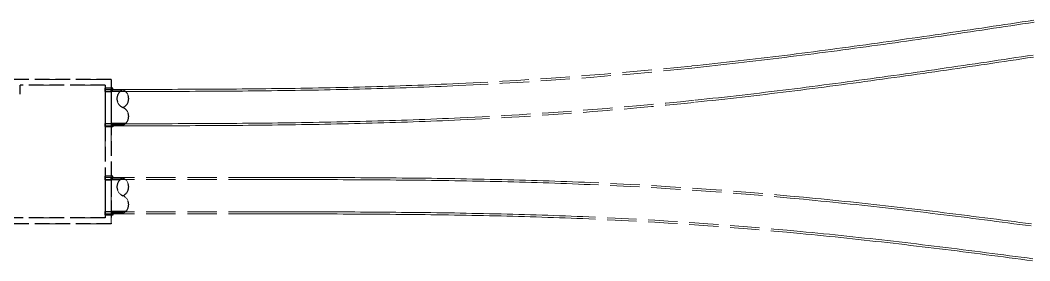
# Model space of a CAD drawing. Extents: x 0 to 531375, y 0 to 4335249.
# Drawn here: x 491311.6 to 491483.7, y 4325458.7 to 4325499.7 of the extents above; entities that cross this region are included whole.
import ezdxf

# ---------------------------------------------------------------- set-up
doc = ezdxf.new("R2010")
doc.units = 0
doc.linetypes.add('DASH', pattern=[0.35, 0.25, -0.1])
doc.layers.get('0').update_dxf_attribs({"lineweight": 15})
doc.layers.add('地铁', color=4, linetype='Continuous', lineweight=15)

# ---------------------------------------------------------------- blocks, each defined once
blk = doc.blocks.new('总图提取 2015 11 6')
at = {"layer": '地铁', "linetype": 'DASH', "lineweight": -3, "ltscale": 10}
for p, q in [((100368.27, 293074.01), (100351.77, 293074.01)), ((100368.27, 293074.01), (100368.27, 293049.41)), ((100352.77, 293071.52), (100352.77, 293073.01)), ((100367.27, 293073.01), (100352.77, 293073.01)), ((100367.27, 293073.01), (100367.27, 293050.41)), ((100368.57, 293072.53), (100367.27, 293072.53)), ((100367.27, 293071.93), (100367.27, 293072.53)), ((100367.27, 293071.93), (100368.17, 293071.93)), ((100369.79, 293071.93), (100367.27, 293071.93)), ((100367.27, 293071.93), (100367.27, 293066.53)), ((100368.27, 293071.93), (100368.27, 293072.23)), ((100368.27, 293072.23), (100368.57, 293072.23)), ((100368.27, 293072.23), (100368.27, 293071.93)), ((100368.27, 293071.93), (100368.27, 293066.53)), ((100368.57, 293072.23), (100368.57, 293072.53)), ((100370.26, 293072.23), (100368.57, 293072.23)), ((100367.27, 293066.53), (100368.17, 293066.53)), ((100367.27, 293065.98), (100367.27, 293066.53)), ((100370.73, 293066.53), (100367.27, 293066.53)), ((100367.27, 293066.53), (100367.27, 293065.93)), ((100368.27, 293066.53), (100368.27, 293066.23)), ((100368.27, 293066.53), (100368.27, 293066.23)), ((100368.27, 293066.53), (100368.27, 293066.23)), ((100368.57, 293065.93), (100367.27, 293065.93)), ((100370.26, 293066.23), (100368.27, 293066.23)), ((100368.57, 293066.23), (100368.57, 293065.98)), ((100368.57, 293066.23), (100368.57, 293065.93)), ((100368.57, 293057.51), (100367.27, 293057.51)), ((100367.27, 293056.91), (100367.27, 293057.51)), ((100367.27, 293056.91), (100368.17, 293056.91)), ((100369.79, 293056.91), (100367.27, 293056.91)), ((100367.27, 293056.91), (100367.27, 293051.51)), ((100368.27, 293056.91), (100368.27, 293057.21)), ((100368.27, 293057.21), (100368.57, 293057.21)), ((100368.27, 293057.21), (100368.27, 293056.91)), ((100368.27, 293056.91), (100368.27, 293051.51)), ((100368.57, 293057.21), (100368.57, 293057.51)), ((100370.26, 293057.21), (100368.57, 293057.21)), ((100367.27, 293051.51), (100368.17, 293051.51)), ((100367.27, 293050.96), (100367.27, 293051.51)), ((100370.73, 293051.51), (100367.27, 293051.51)), ((100367.27, 293051.51), (100367.27, 293050.91)), ((100368.57, 293050.91), (100367.27, 293050.91)), ((100368.27, 293051.51), (100368.27, 293051.21)), ((100368.27, 293051.51), (100368.27, 293051.21)), ((100368.27, 293051.51), (100368.27, 293051.21)), ((100370.26, 293051.21), (100368.27, 293051.21)), ((100368.57, 293051.21), (100368.57, 293050.96)), ((100368.57, 293051.21), (100368.57, 293050.91)), ((100368.27, 293049.41), (100350.37, 293049.41)), ((100367.27, 293050.41), (100351.37, 293050.41))]:
    blk.add_line(p, q, dxfattribs=at)
for centre, radius, start, end in [((100370.89, 293070.73), 1.62, 112.6199, 247.3801), ((100369.64, 293070.73), 1.63, 292.6199, 67.3801), ((100369.64, 293067.73), 1.63, 292.6199, 67.3801), ((100370.89, 293055.71), 1.62, 112.6199, 247.3801), ((100369.64, 293055.71), 1.63, 292.6199, 67.3801), ((100369.64, 293052.71), 1.63, 292.6199, 67.3801)]:
    blk.add_arc(centre, radius, start, end, dxfattribs=at)
blk = doc.blocks.new('A$C1FB5052D')
blk.add_blockref('总图提取 2015 11 6', (-107044.53, -294821.73))
blk = doc.blocks.new('天津2000地铁')
at = {"layer": '地铁', "linetype": 'DASH', "ltscale": 20}
for p, q in [((-6523.9, -1738.37), (-6522.91, -1738.22)), ((-6522.91, -1738.22), (-6521.93, -1738.08)), ((-6521.93, -1738.08), (-6520.94, -1737.93)), ((-6520.94, -1737.93), (-6519.95, -1737.78)), ((-6520.89, -1738.27), (-6519.9, -1738.12)), ((-6519.95, -1737.78), (-6518.96, -1737.63)), ((-6519.9, -1738.12), (-6518.91, -1737.98)), ((-6534.77, -1739.98), (-6533.78, -1739.84)), ((-6533.78, -1739.84), (-6532.79, -1739.69)), ((-6532.79, -1739.69), (-6531.81, -1739.55)), ((-6532.74, -1740.04), (-6531.76, -1739.89)), ((-6531.81, -1739.55), (-6530.82, -1739.4)), ((-6531.76, -1739.89), (-6530.77, -1739.75)), ((-6530.82, -1739.4), (-6529.83, -1739.26)), ((-6530.77, -1739.75), (-6529.78, -1739.6)), ((-6529.83, -1739.26), (-6528.84, -1739.11)), ((-6529.78, -1739.6), (-6528.79, -1739.45)), ((-6528.84, -1739.11), (-6527.85, -1738.96)), ((-6528.79, -1739.45), (-6527.8, -1739.31)), ((-6527.85, -1738.96), (-6526.87, -1738.82)), ((-6527.8, -1739.31), (-6526.82, -1739.16)), ((-6526.87, -1738.82), (-6525.88, -1738.67)), ((-6526.82, -1739.16), (-6525.83, -1739.01)), ((-6525.88, -1738.67), (-6524.89, -1738.52)), ((-6525.83, -1739.01), (-6524.84, -1738.87)), ((-6524.89, -1738.52), (-6523.9, -1738.37)), ((-6524.84, -1738.87), (-6523.85, -1738.72)), ((-6523.85, -1738.72), (-6522.86, -1738.57)), ((-6522.86, -1738.57), (-6521.87, -1738.42)), ((-6521.87, -1738.42), (-6520.89, -1738.27)), ((-6547.62, -1741.8), (-6546.63, -1741.67)), ((-6546.63, -1741.67), (-6545.64, -1741.53)), ((-6545.64, -1741.53), (-6544.65, -1741.39)), ((-6544.65, -1741.39), (-6543.66, -1741.25)), ((-6544.6, -1741.74), (-6543.62, -1741.6)), ((-6543.66, -1741.25), (-6542.68, -1741.12)), ((-6543.62, -1741.6), (-6542.63, -1741.46)), ((-6542.68, -1741.12), (-6541.69, -1740.98)), ((-6542.63, -1741.46), (-6541.64, -1741.32)), ((-6541.69, -1740.98), (-6540.7, -1740.83)), ((-6541.64, -1741.32), (-6540.65, -1741.18)), ((-6540.7, -1740.83), (-6539.71, -1740.69)), ((-6540.65, -1741.18), (-6539.66, -1741.04)), ((-6539.71, -1740.69), (-6538.72, -1740.55)), ((-6539.66, -1741.04), (-6538.67, -1740.9)), ((-6538.72, -1740.55), (-6537.74, -1740.41)), ((-6538.67, -1740.9), (-6537.69, -1740.76)), ((-6537.74, -1740.41), (-6536.75, -1740.27)), ((-6537.69, -1740.76), (-6536.7, -1740.61)), ((-6536.75, -1740.27), (-6535.76, -1740.12)), ((-6536.7, -1740.61), (-6535.71, -1740.47)), ((-6535.76, -1740.12), (-6534.77, -1739.98)), ((-6535.71, -1740.47), (-6534.72, -1740.33)), ((-6534.72, -1740.33), (-6533.73, -1740.18)), ((-6533.73, -1740.18), (-6532.74, -1740.04)), ((-6560.47, -1743.5), (-6559.48, -1743.37)), ((-6559.48, -1743.37), (-6558.49, -1743.25)), ((-6558.49, -1743.25), (-6557.5, -1743.12)), ((-6557.5, -1743.12), (-6556.51, -1742.99)), ((-6557.46, -1743.47), (-6556.47, -1743.34)), ((-6556.51, -1742.99), (-6555.52, -1742.86)), ((-6556.47, -1743.34), (-6555.48, -1743.21)), ((-6555.52, -1742.86), (-6554.54, -1742.73)), ((-6555.48, -1743.21), (-6554.49, -1743.08)), ((-6554.54, -1742.73), (-6553.55, -1742.6)), ((-6554.49, -1743.08), (-6553.5, -1742.95)), ((-6553.55, -1742.6), (-6552.56, -1742.47)), ((-6553.5, -1742.95), (-6552.51, -1742.82)), ((-6552.56, -1742.47), (-6551.57, -1742.34)), ((-6552.51, -1742.82), (-6551.52, -1742.69)), ((-6551.57, -1742.34), (-6550.58, -1742.21)), ((-6551.52, -1742.69), (-6550.53, -1742.55)), ((-6550.58, -1742.21), (-6549.59, -1742.07)), ((-6550.53, -1742.55), (-6549.55, -1742.42)), ((-6549.59, -1742.07), (-6548.6, -1741.94)), ((-6549.55, -1742.42), (-6548.56, -1742.29)), ((-6548.6, -1741.94), (-6547.62, -1741.8)), ((-6548.56, -1742.29), (-6547.57, -1742.15)), ((-6547.57, -1742.15), (-6546.58, -1742.01)), ((-6546.58, -1742.01), (-6545.59, -1741.88)), ((-6545.59, -1741.88), (-6544.6, -1741.74)), ((-6574.32, -1745.12), (-6573.33, -1745.01)), ((-6573.33, -1745.01), (-6572.34, -1744.9)), ((-6572.34, -1744.9), (-6571.35, -1744.79)), ((-6571.35, -1744.79), (-6570.36, -1744.68)), ((-6571.31, -1745.14), (-6570.32, -1745.03)), ((-6570.36, -1744.68), (-6569.37, -1744.57)), ((-6570.32, -1745.03), (-6569.33, -1744.91)), ((-6569.37, -1744.57), (-6568.38, -1744.45)), ((-6569.33, -1744.91), (-6568.34, -1744.8)), ((-6568.38, -1744.45), (-6567.39, -1744.34)), ((-6568.34, -1744.8), (-6567.35, -1744.68)), ((-6567.39, -1744.34), (-6566.41, -1744.22)), ((-6567.35, -1744.68), (-6566.36, -1744.57)), ((-6566.41, -1744.22), (-6565.42, -1744.1)), ((-6566.36, -1744.57), (-6565.37, -1744.45)), ((-6565.42, -1744.1), (-6564.43, -1743.98)), ((-6565.37, -1744.45), (-6564.38, -1744.33)), ((-6564.43, -1743.98), (-6563.44, -1743.86)), ((-6564.38, -1744.33), (-6563.39, -1744.21)), ((-6563.44, -1743.86), (-6562.45, -1743.74)), ((-6563.39, -1744.21), (-6562.41, -1744.09)), ((-6562.45, -1743.74), (-6561.46, -1743.62)), ((-6562.41, -1744.09), (-6561.42, -1743.97)), ((-6561.46, -1743.62), (-6560.47, -1743.5)), ((-6561.42, -1743.97), (-6560.43, -1743.84)), ((-6560.43, -1743.84), (-6559.44, -1743.72)), ((-6559.44, -1743.72), (-6558.45, -1743.59)), ((-6558.45, -1743.59), (-6557.46, -1743.47)), ((-6529.97, -1745.19), (-6528.98, -1745.04)), ((-6528.98, -1745.04), (-6527.99, -1744.9)), ((-6527.99, -1744.9), (-6527, -1744.75)), ((-6527.93, -1745.24), (-6526.94, -1745.09)), ((-6527, -1744.75), (-6526.01, -1744.6)), ((-6526.94, -1745.09), (-6525.95, -1744.95)), ((-6526.01, -1744.6), (-6525.02, -1744.45)), ((-6525.95, -1744.95), (-6524.96, -1744.8)), ((-6525.02, -1744.45), (-6524.03, -1744.31)), ((-6524.96, -1744.8), (-6523.97, -1744.65)), ((-6524.03, -1744.31), (-6523.04, -1744.16)), ((-6523.97, -1744.65), (-6522.98, -1744.5)), ((-6523.04, -1744.16), (-6522.05, -1744.01)), ((-6522.98, -1744.5), (-6521.99, -1744.36)), ((-6522.05, -1744.01), (-6521.06, -1743.86)), ((-6521.99, -1744.36), (-6521.01, -1744.21)), ((-6521.06, -1743.86), (-6520.07, -1743.71)), ((-6521.01, -1744.21), (-6520.02, -1744.06)), ((-6520.07, -1743.71), (-6519.08, -1743.56)), ((-6520.02, -1744.06), (-6519.03, -1743.91)), ((-6577.29, -1745.43), (-6576.3, -1745.33)), ((-6577.26, -1745.78), (-6576.27, -1745.68)), ((-6576.3, -1745.33), (-6575.31, -1745.23)), ((-6576.27, -1745.68), (-6575.28, -1745.57)), ((-6575.31, -1745.23), (-6574.32, -1745.12)), ((-6575.28, -1745.57), (-6574.28, -1745.47)), ((-6574.28, -1745.47), (-6573.29, -1745.36)), ((-6573.29, -1745.36), (-6572.3, -1745.25)), ((-6572.3, -1745.25), (-6571.31, -1745.14)), ((-6541.86, -1746.91), (-6540.87, -1746.77)), ((-6540.87, -1746.77), (-6539.88, -1746.63)), ((-6539.88, -1746.63), (-6538.88, -1746.49)), ((-6539.83, -1746.97), (-6538.84, -1746.83)), ((-6538.88, -1746.49), (-6537.89, -1746.34)), ((-6538.84, -1746.83), (-6537.84, -1746.69)), ((-6537.89, -1746.34), (-6536.9, -1746.2)), ((-6537.84, -1746.69), (-6536.85, -1746.55)), ((-6536.9, -1746.2), (-6535.91, -1746.06)), ((-6536.85, -1746.55), (-6535.86, -1746.4)), ((-6535.91, -1746.06), (-6534.92, -1745.91)), ((-6535.86, -1746.4), (-6534.87, -1746.26)), ((-6534.92, -1745.91), (-6533.93, -1745.77)), ((-6534.87, -1746.26), (-6533.88, -1746.12)), ((-6533.93, -1745.77), (-6532.94, -1745.63)), ((-6533.88, -1746.12), (-6532.89, -1745.97)), ((-6532.94, -1745.63), (-6531.95, -1745.48)), ((-6532.89, -1745.97), (-6531.9, -1745.83)), ((-6531.95, -1745.48), (-6530.96, -1745.33)), ((-6531.9, -1745.83), (-6530.91, -1745.68)), ((-6530.96, -1745.33), (-6529.97, -1745.19)), ((-6530.91, -1745.68), (-6529.92, -1745.53)), ((-6529.92, -1745.53), (-6528.92, -1745.39)), ((-6528.92, -1745.39), (-6527.93, -1745.24)), ((-6676.26, -1747.72), (-6692.76, -1747.72)), ((-6676.26, -1747.72), (-6676.26, -1772.32)), ((-6621, -1748.59), (-6620, -1748.55)), ((-6620, -1748.55), (-6619.01, -1748.51)), ((-6619.01, -1748.51), (-6618.01, -1748.46)), ((-6618.01, -1748.46), (-6617.02, -1748.42)), ((-6554.77, -1748.66), (-6553.78, -1748.53)), ((-6553.78, -1748.53), (-6552.78, -1748.4)), ((-6552.78, -1748.4), (-6551.79, -1748.27)), ((-6551.79, -1748.27), (-6550.79, -1748.14)), ((-6551.74, -1748.62), (-6550.75, -1748.49)), ((-6550.79, -1748.14), (-6549.8, -1748)), ((-6550.75, -1748.49), (-6549.75, -1748.35)), ((-6549.8, -1748), (-6548.81, -1747.87)), ((-6549.75, -1748.35), (-6548.76, -1748.22)), ((-6548.81, -1747.87), (-6547.82, -1747.74)), ((-6548.76, -1748.22), (-6547.77, -1748.08)), ((-6547.82, -1747.74), (-6546.82, -1747.6)), ((-6547.77, -1748.08), (-6546.77, -1747.95)), ((-6546.82, -1747.6), (-6545.83, -1747.46)), ((-6546.77, -1747.95), (-6545.78, -1747.81)), ((-6545.83, -1747.46), (-6544.84, -1747.32)), ((-6545.78, -1747.81), (-6544.79, -1747.67)), ((-6544.84, -1747.32), (-6543.84, -1747.19)), ((-6544.79, -1747.67), (-6543.8, -1747.53)), ((-6543.84, -1747.19), (-6542.85, -1747.05)), ((-6543.8, -1747.53), (-6542.8, -1747.39)), ((-6542.85, -1747.05), (-6541.86, -1746.91)), ((-6542.8, -1747.39), (-6541.81, -1747.25)), ((-6541.81, -1747.25), (-6540.82, -1747.11)), ((-6540.82, -1747.11), (-6539.83, -1746.97)), ((-6691.76, -1750.21), (-6691.76, -1748.72)), ((-6677.26, -1748.72), (-6691.76, -1748.72)), ((-6677.26, -1748.72), (-6677.26, -1771.32)), ((-6675.96, -1749.2), (-6677.26, -1749.2)), ((-6677.26, -1749.8), (-6677.26, -1749.2)), ((-6677.26, -1749.42), (-6676.86, -1749.42)), ((-6677.26, -1749.77), (-6676.86, -1749.77)), ((-6677.26, -1749.8), (-6676.36, -1749.8)), ((-6674.74, -1749.8), (-6677.26, -1749.8)), ((-6677.26, -1749.8), (-6677.26, -1755.2)), ((-6676.86, -1749.42), (-6675.86, -1749.42)), ((-6676.86, -1749.77), (-6675.86, -1749.77)), ((-6676.26, -1749.8), (-6676.26, -1749.5)), ((-6676.26, -1749.5), (-6675.96, -1749.5)), ((-6676.26, -1749.5), (-6676.26, -1749.8)), ((-6676.26, -1749.8), (-6676.26, -1755.2)), ((-6675.96, -1749.5), (-6675.96, -1749.2)), ((-6674.26, -1749.5), (-6675.96, -1749.5)), ((-6675.86, -1749.42), (-6674.86, -1749.42)), ((-6675.86, -1749.77), (-6674.86, -1749.77)), ((-6674.86, -1749.42), (-6673.86, -1749.42)), ((-6674.86, -1749.77), (-6673.86, -1749.77)), ((-6673.86, -1749.42), (-6672.86, -1749.42)), ((-6673.86, -1749.77), (-6672.86, -1749.77)), ((-6672.86, -1749.42), (-6671.86, -1749.42)), ((-6672.86, -1749.77), (-6671.86, -1749.77)), ((-6671.86, -1749.42), (-6670.86, -1749.42)), ((-6671.86, -1749.77), (-6670.86, -1749.77)), ((-6670.86, -1749.42), (-6669.86, -1749.42)), ((-6670.86, -1749.77), (-6669.86, -1749.77)), ((-6669.86, -1749.42), (-6668.86, -1749.41)), ((-6669.86, -1749.77), (-6668.86, -1749.76)), ((-6668.86, -1749.41), (-6667.87, -1749.41)), ((-6668.86, -1749.76), (-6667.87, -1749.76)), ((-6667.87, -1749.41), (-6666.87, -1749.41)), ((-6667.87, -1749.76), (-6666.87, -1749.76)), ((-6666.87, -1749.41), (-6665.87, -1749.41)), ((-6666.87, -1749.76), (-6665.87, -1749.76)), ((-6665.87, -1749.41), (-6664.87, -1749.4)), ((-6665.87, -1749.76), (-6664.87, -1749.75)), ((-6664.87, -1749.4), (-6663.87, -1749.4)), ((-6664.87, -1749.75), (-6663.87, -1749.75)), ((-6663.87, -1749.4), (-6662.87, -1749.4)), ((-6663.87, -1749.75), (-6662.87, -1749.75)), ((-6662.87, -1749.4), (-6661.87, -1749.39)), ((-6662.87, -1749.75), (-6661.87, -1749.74)), ((-6661.87, -1749.39), (-6660.87, -1749.39)), ((-6661.87, -1749.74), (-6660.87, -1749.74)), ((-6660.87, -1749.39), (-6659.88, -1749.38)), ((-6660.87, -1749.74), (-6659.87, -1749.73)), ((-6659.88, -1749.38), (-6658.88, -1749.38)), ((-6659.87, -1749.73), (-6658.87, -1749.73)), ((-6658.88, -1749.38), (-6657.88, -1749.37)), ((-6658.87, -1749.73), (-6657.88, -1749.72)), ((-6657.88, -1749.37), (-6656.88, -1749.36)), ((-6657.88, -1749.72), (-6656.88, -1749.71)), ((-6656.88, -1749.36), (-6655.88, -1749.36)), ((-6656.88, -1749.71), (-6655.88, -1749.71)), ((-6655.88, -1749.36), (-6654.88, -1749.35)), ((-6655.88, -1749.71), (-6654.88, -1749.7)), ((-6654.88, -1749.35), (-6653.89, -1749.34)), ((-6654.88, -1749.7), (-6653.88, -1749.69)), ((-6653.89, -1749.34), (-6652.89, -1749.33)), ((-6653.88, -1749.69), (-6652.88, -1749.68)), ((-6652.89, -1749.33), (-6651.89, -1749.32)), ((-6652.88, -1749.68), (-6651.89, -1749.67)), ((-6651.89, -1749.32), (-6650.89, -1749.31)), ((-6651.89, -1749.67), (-6650.89, -1749.66)), ((-6650.89, -1749.31), (-6649.89, -1749.3)), ((-6650.89, -1749.66), (-6649.89, -1749.65)), ((-6649.89, -1749.3), (-6648.9, -1749.29)), ((-6649.89, -1749.65), (-6648.89, -1749.64)), ((-6648.9, -1749.29), (-6647.9, -1749.28)), ((-6648.89, -1749.64), (-6647.89, -1749.63)), ((-6647.9, -1749.28), (-6646.9, -1749.27)), ((-6647.89, -1749.63), (-6646.9, -1749.62)), ((-6646.9, -1749.27), (-6645.9, -1749.25)), ((-6646.9, -1749.62), (-6645.9, -1749.6)), ((-6645.9, -1749.25), (-6644.91, -1749.24)), ((-6645.9, -1749.6), (-6644.9, -1749.59)), ((-6644.91, -1749.24), (-6643.91, -1749.22)), ((-6644.9, -1749.59), (-6643.9, -1749.57)), ((-6643.91, -1749.22), (-6642.91, -1749.21)), ((-6643.9, -1749.57), (-6642.91, -1749.55)), ((-6642.91, -1749.21), (-6641.91, -1749.19)), ((-6642.91, -1749.55), (-6641.91, -1749.54)), ((-6641.91, -1749.19), (-6640.92, -1749.17)), ((-6641.91, -1749.54), (-6640.91, -1749.52)), ((-6640.92, -1749.17), (-6639.92, -1749.15)), ((-6640.91, -1749.52), (-6639.91, -1749.5)), ((-6639.92, -1749.15), (-6638.92, -1749.13)), ((-6639.91, -1749.5), (-6638.92, -1749.48)), ((-6638.92, -1749.13), (-6637.93, -1749.11)), ((-6638.92, -1749.48), (-6637.92, -1749.46)), ((-6637.93, -1749.11), (-6636.93, -1749.09)), ((-6637.92, -1749.46), (-6636.92, -1749.44)), ((-6636.93, -1749.09), (-6635.93, -1749.07)), ((-6636.92, -1749.44), (-6635.93, -1749.42)), ((-6635.93, -1749.07), (-6634.94, -1749.04)), ((-6635.93, -1749.42), (-6634.93, -1749.39)), ((-6634.94, -1749.04), (-6633.94, -1749.02)), ((-6634.93, -1749.39), (-6633.93, -1749.37)), ((-6633.94, -1749.02), (-6632.94, -1748.99)), ((-6633.93, -1749.37), (-6632.94, -1749.34)), ((-6632.94, -1748.99), (-6631.95, -1748.97)), ((-6632.94, -1749.34), (-6631.94, -1749.32)), ((-6631.95, -1748.97), (-6630.95, -1748.94)), ((-6631.94, -1749.32), (-6630.94, -1749.29)), ((-6630.95, -1748.94), (-6629.96, -1748.91)), ((-6630.94, -1749.29), (-6629.95, -1749.26)), ((-6629.96, -1748.91), (-6628.96, -1748.88)), ((-6629.95, -1749.26), (-6628.95, -1749.23)), ((-6628.96, -1748.88), (-6627.96, -1748.85)), ((-6628.95, -1749.23), (-6627.95, -1749.2)), ((-6627.96, -1748.85), (-6626.97, -1748.81)), ((-6627.95, -1749.2), (-6626.96, -1749.16)), ((-6626.97, -1748.81), (-6625.97, -1748.78)), ((-6626.96, -1749.16), (-6625.96, -1749.13)), ((-6625.97, -1748.78), (-6624.98, -1748.75)), ((-6625.96, -1749.13), (-6624.96, -1749.1)), ((-6624.98, -1748.75), (-6623.98, -1748.71)), ((-6624.96, -1749.1), (-6623.97, -1749.06)), ((-6623.98, -1748.71), (-6622.99, -1748.67)), ((-6623.97, -1749.06), (-6622.97, -1749.02)), ((-6622.99, -1748.67), (-6621.99, -1748.63)), ((-6622.97, -1749.02), (-6621.98, -1748.98)), ((-6621.99, -1748.63), (-6621, -1748.59)), ((-6621.98, -1748.98), (-6620.98, -1748.94)), ((-6620.98, -1748.94), (-6619.99, -1748.9)), ((-6619.99, -1748.9), (-6618.99, -1748.86)), ((-6618.99, -1748.86), (-6618, -1748.81)), ((-6618, -1748.81), (-6617, -1748.77)), ((-6568.71, -1750.38), (-6567.71, -1750.26)), ((-6567.71, -1750.26), (-6566.71, -1750.15)), ((-6566.71, -1750.15), (-6565.72, -1750.03)), ((-6565.72, -1750.03), (-6564.72, -1749.91)), ((-6565.68, -1750.38), (-6564.68, -1750.26)), ((-6564.72, -1749.91), (-6563.72, -1749.79)), ((-6564.68, -1750.26), (-6563.68, -1750.14)), ((-6563.72, -1749.79), (-6562.73, -1749.67)), ((-6563.68, -1750.14), (-6562.69, -1750.02)), ((-6562.73, -1749.67), (-6561.73, -1749.55)), ((-6562.69, -1750.02), (-6561.69, -1749.9)), ((-6561.73, -1749.55), (-6560.74, -1749.42)), ((-6561.69, -1749.9), (-6560.69, -1749.77)), ((-6560.74, -1749.42), (-6559.74, -1749.3)), ((-6560.69, -1749.77), (-6559.7, -1749.65)), ((-6559.74, -1749.3), (-6558.75, -1749.18)), ((-6559.7, -1749.65), (-6558.7, -1749.52)), ((-6558.75, -1749.18), (-6557.75, -1749.05)), ((-6558.7, -1749.52), (-6557.71, -1749.4)), ((-6557.75, -1749.05), (-6556.76, -1748.92)), ((-6557.71, -1749.4), (-6556.71, -1749.27)), ((-6556.76, -1748.92), (-6555.76, -1748.79)), ((-6556.71, -1749.27), (-6555.72, -1749.14)), ((-6555.76, -1748.79), (-6554.77, -1748.66)), ((-6555.72, -1749.14), (-6554.73, -1749.01)), ((-6554.73, -1749.01), (-6553.73, -1748.88)), ((-6553.73, -1748.88), (-6552.74, -1748.75)), ((-6552.74, -1748.75), (-6551.74, -1748.62)), ((-6576.69, -1751.25), (-6575.69, -1751.15)), ((-6576.65, -1751.6), (-6575.65, -1751.5)), ((-6575.69, -1751.15), (-6574.69, -1751.04)), ((-6575.65, -1751.5), (-6574.65, -1751.39)), ((-6574.69, -1751.04), (-6573.69, -1750.93)), ((-6574.65, -1751.39), (-6573.66, -1751.28)), ((-6573.69, -1750.93), (-6572.7, -1750.83)), ((-6573.66, -1751.28), (-6572.66, -1751.17)), ((-6572.7, -1750.83), (-6571.7, -1750.72)), ((-6572.66, -1751.17), (-6571.66, -1751.06)), ((-6571.7, -1750.72), (-6570.7, -1750.6)), ((-6571.66, -1751.06), (-6570.66, -1750.95)), ((-6570.7, -1750.6), (-6569.7, -1750.49)), ((-6570.66, -1750.95), (-6569.66, -1750.84)), ((-6569.7, -1750.49), (-6568.71, -1750.38)), ((-6569.66, -1750.84), (-6568.67, -1750.73)), ((-6568.67, -1750.73), (-6567.67, -1750.61)), ((-6567.67, -1750.61), (-6566.67, -1750.49)), ((-6566.67, -1750.49), (-6565.68, -1750.38)), ((-6677.26, -1755.2), (-6676.36, -1755.2)), ((-6677.26, -1755.75), (-6677.26, -1755.2)), ((-6673.79, -1755.2), (-6677.26, -1755.2)), ((-6677.26, -1755.2), (-6677.26, -1755.8)), ((-6677.26, -1755.27), (-6676.86, -1755.27)), ((-6676.86, -1755.27), (-6675.86, -1755.27)), ((-6676.26, -1755.2), (-6676.26, -1755.5)), ((-6676.26, -1755.2), (-6676.26, -1755.5)), ((-6676.26, -1755.2), (-6676.26, -1755.5)), ((-6675.86, -1755.27), (-6674.86, -1755.27)), ((-6674.86, -1755.27), (-6673.86, -1755.27)), ((-6673.86, -1755.27), (-6672.86, -1755.27)), ((-6672.86, -1755.27), (-6671.86, -1755.27)), ((-6671.86, -1755.27), (-6670.86, -1755.27)), ((-6670.86, -1755.27), (-6669.86, -1755.27)), ((-6669.86, -1755.27), (-6668.85, -1755.26)), ((-6668.85, -1755.26), (-6667.85, -1755.26)), ((-6667.85, -1755.26), (-6666.85, -1755.26)), ((-6666.85, -1755.26), (-6665.85, -1755.26)), ((-6665.85, -1755.26), (-6664.85, -1755.25)), ((-6664.85, -1755.25), (-6663.85, -1755.25)), ((-6663.85, -1755.25), (-6662.85, -1755.25)), ((-6662.85, -1755.25), (-6661.85, -1755.24)), ((-6661.85, -1755.24), (-6660.85, -1755.24)), ((-6660.85, -1755.24), (-6659.85, -1755.23)), ((-6659.85, -1755.23), (-6658.84, -1755.23)), ((-6658.84, -1755.23), (-6657.84, -1755.22)), ((-6657.84, -1755.22), (-6656.84, -1755.21)), ((-6656.84, -1755.21), (-6655.84, -1755.21)), ((-6655.84, -1755.21), (-6654.84, -1755.2)), ((-6654.84, -1755.2), (-6653.84, -1755.19)), ((-6653.84, -1755.19), (-6652.84, -1755.18)), ((-6652.84, -1755.18), (-6651.83, -1755.17)), ((-6651.83, -1755.17), (-6650.83, -1755.16)), ((-6650.83, -1755.16), (-6649.83, -1755.15)), ((-6649.83, -1755.15), (-6648.83, -1755.14)), ((-6648.83, -1755.14), (-6647.83, -1755.13)), ((-6647.83, -1755.13), (-6646.82, -1755.11)), ((-6646.82, -1755.11), (-6645.82, -1755.1)), ((-6645.82, -1755.1), (-6644.82, -1755.09)), ((-6645.82, -1755.45), (-6644.82, -1755.44)), ((-6644.82, -1755.09), (-6643.82, -1755.07)), ((-6644.82, -1755.44), (-6643.81, -1755.42)), ((-6643.82, -1755.07), (-6642.82, -1755.05)), ((-6643.81, -1755.42), (-6642.81, -1755.4)), ((-6642.82, -1755.05), (-6641.81, -1755.04)), ((-6642.81, -1755.4), (-6641.81, -1755.39)), ((-6641.81, -1755.04), (-6640.81, -1755.02)), ((-6641.81, -1755.39), (-6640.81, -1755.37)), ((-6640.81, -1755.02), (-6639.81, -1755)), ((-6640.81, -1755.37), (-6639.8, -1755.35)), ((-6639.81, -1755), (-6638.81, -1754.98)), ((-6639.8, -1755.35), (-6638.8, -1755.33)), ((-6638.81, -1754.98), (-6637.8, -1754.96)), ((-6638.8, -1755.33), (-6637.8, -1755.31)), ((-6637.8, -1754.96), (-6636.8, -1754.94)), ((-6637.8, -1755.31), (-6636.79, -1755.29)), ((-6636.8, -1754.94), (-6635.8, -1754.91)), ((-6636.79, -1755.29), (-6635.79, -1755.26)), ((-6635.8, -1754.91), (-6634.8, -1754.89)), ((-6635.79, -1755.26), (-6634.79, -1755.24)), ((-6634.8, -1754.89), (-6633.79, -1754.87)), ((-6634.79, -1755.24), (-6633.78, -1755.22)), ((-6633.79, -1754.87), (-6632.79, -1754.84)), ((-6633.78, -1755.22), (-6632.78, -1755.19)), ((-6632.79, -1754.84), (-6631.79, -1754.81)), ((-6632.78, -1755.19), (-6631.78, -1755.16)), ((-6631.79, -1754.81), (-6630.79, -1754.78)), ((-6631.78, -1755.16), (-6630.78, -1755.13)), ((-6630.79, -1754.78), (-6629.78, -1754.76)), ((-6630.78, -1755.13), (-6629.77, -1755.11)), ((-6629.78, -1754.76), (-6628.78, -1754.73)), ((-6629.77, -1755.11), (-6628.77, -1755.08)), ((-6628.78, -1754.73), (-6627.78, -1754.69)), ((-6628.77, -1755.08), (-6627.77, -1755.04)), ((-6627.78, -1754.69), (-6626.77, -1754.66)), ((-6627.77, -1755.04), (-6626.76, -1755.01)), ((-6626.77, -1754.66), (-6625.77, -1754.63)), ((-6626.76, -1755.01), (-6625.76, -1754.98)), ((-6625.77, -1754.63), (-6624.77, -1754.59)), ((-6625.76, -1754.98), (-6624.76, -1754.94)), ((-6624.77, -1754.59), (-6623.77, -1754.56)), ((-6624.76, -1754.94), (-6623.75, -1754.91)), ((-6623.77, -1754.56), (-6622.76, -1754.52)), ((-6623.75, -1754.91), (-6622.75, -1754.87)), ((-6622.76, -1754.52), (-6621.76, -1754.48)), ((-6622.75, -1754.87), (-6621.75, -1754.83)), ((-6621.76, -1754.48), (-6620.76, -1754.44)), ((-6621.75, -1754.83), (-6620.74, -1754.79)), ((-6620.76, -1754.44), (-6619.75, -1754.4)), ((-6620.74, -1754.79), (-6619.74, -1754.75)), ((-6619.75, -1754.4), (-6618.75, -1754.35)), ((-6619.74, -1754.75), (-6618.74, -1754.7)), ((-6618.75, -1754.35), (-6617.75, -1754.31)), ((-6618.74, -1754.7), (-6617.73, -1754.66)), ((-6617.75, -1754.31), (-6616.75, -1754.26)), ((-6617.73, -1754.66), (-6616.73, -1754.61)), ((-6677.26, -1755.62), (-6676.86, -1755.62)), ((-6675.96, -1755.8), (-6677.26, -1755.8)), ((-6676.86, -1755.62), (-6675.86, -1755.62)), ((-6674.26, -1755.5), (-6676.26, -1755.5)), ((-6675.96, -1755.5), (-6675.96, -1755.75)), ((-6675.96, -1755.5), (-6675.96, -1755.8)), ((-6675.86, -1755.62), (-6674.86, -1755.62)), ((-6674.86, -1755.62), (-6673.86, -1755.62)), ((-6673.86, -1755.62), (-6672.86, -1755.62)), ((-6672.86, -1755.62), (-6671.86, -1755.62)), ((-6671.86, -1755.62), (-6670.86, -1755.62)), ((-6670.86, -1755.62), (-6669.86, -1755.62)), ((-6669.86, -1755.62), (-6668.85, -1755.61)), ((-6668.85, -1755.61), (-6667.85, -1755.61)), ((-6667.85, -1755.61), (-6666.85, -1755.61)), ((-6666.85, -1755.61), (-6665.85, -1755.61)), ((-6665.85, -1755.61), (-6664.85, -1755.6)), ((-6664.85, -1755.6), (-6663.85, -1755.6)), ((-6663.85, -1755.6), (-6662.85, -1755.6)), ((-6662.85, -1755.6), (-6661.85, -1755.59)), ((-6661.85, -1755.59), (-6660.85, -1755.59)), ((-6660.85, -1755.59), (-6659.84, -1755.58)), ((-6659.84, -1755.58), (-6658.84, -1755.58)), ((-6658.84, -1755.58), (-6657.84, -1755.57)), ((-6657.84, -1755.57), (-6656.84, -1755.56)), ((-6656.84, -1755.56), (-6655.84, -1755.56)), ((-6655.84, -1755.56), (-6654.84, -1755.55)), ((-6654.84, -1755.55), (-6653.83, -1755.54)), ((-6653.83, -1755.54), (-6652.83, -1755.53)), ((-6652.83, -1755.53), (-6651.83, -1755.52)), ((-6651.83, -1755.52), (-6650.83, -1755.51)), ((-6650.83, -1755.51), (-6649.83, -1755.5)), ((-6649.83, -1755.5), (-6648.82, -1755.49)), ((-6648.82, -1755.49), (-6647.82, -1755.48)), ((-6647.82, -1755.48), (-6646.82, -1755.46)), ((-6646.82, -1755.46), (-6645.82, -1755.45)), ((-6675.96, -1764.22), (-6677.26, -1764.22)), ((-6677.26, -1764.82), (-6677.26, -1764.22)), ((-6677.26, -1764.42), (-6654.7, -1764.42)), ((-6677.26, -1764.77), (-6654.7, -1764.77)), ((-6677.26, -1764.82), (-6676.36, -1764.82)), ((-6674.74, -1764.82), (-6677.26, -1764.82)), ((-6677.26, -1764.82), (-6677.26, -1770.22)), ((-6676.26, -1764.82), (-6676.26, -1764.52)), ((-6676.26, -1764.52), (-6675.96, -1764.52)), ((-6676.26, -1764.52), (-6676.26, -1764.82)), ((-6676.26, -1764.82), (-6676.26, -1770.22)), ((-6675.96, -1764.52), (-6675.96, -1764.22)), ((-6674.26, -1764.52), (-6675.96, -1764.52)), ((-6654.7, -1764.42), (-6653.7, -1764.42)), ((-6654.7, -1764.77), (-6653.7, -1764.77)), ((-6653.7, -1764.42), (-6652.7, -1764.42)), ((-6653.7, -1764.77), (-6652.7, -1764.77)), ((-6652.7, -1764.42), (-6651.7, -1764.42)), ((-6652.7, -1764.77), (-6651.7, -1764.77)), ((-6651.7, -1764.42), (-6650.7, -1764.42)), ((-6651.7, -1764.77), (-6650.7, -1764.77)), ((-6650.7, -1764.42), (-6649.7, -1764.42)), ((-6650.7, -1764.77), (-6649.7, -1764.77)), ((-6649.7, -1764.42), (-6648.7, -1764.42)), ((-6649.7, -1764.77), (-6648.7, -1764.77)), ((-6648.7, -1764.42), (-6647.7, -1764.42)), ((-6648.7, -1764.77), (-6647.7, -1764.77)), ((-6647.7, -1764.42), (-6646.7, -1764.42)), ((-6647.7, -1764.77), (-6646.7, -1764.77)), ((-6646.7, -1764.42), (-6645.7, -1764.42)), ((-6646.7, -1764.77), (-6645.7, -1764.77)), ((-6645.7, -1764.42), (-6644.7, -1764.43)), ((-6645.7, -1764.77), (-6644.7, -1764.78)), ((-6644.7, -1764.43), (-6643.7, -1764.43)), ((-6644.7, -1764.78), (-6643.7, -1764.78)), ((-6643.7, -1764.43), (-6642.7, -1764.43)), ((-6643.7, -1764.78), (-6642.7, -1764.78)), ((-6642.7, -1764.43), (-6641.7, -1764.43)), ((-6642.7, -1764.78), (-6641.7, -1764.78)), ((-6641.7, -1764.43), (-6640.7, -1764.43)), ((-6641.7, -1764.78), (-6640.7, -1764.78)), ((-6640.7, -1764.43), (-6639.69, -1764.44)), ((-6640.7, -1764.78), (-6639.7, -1764.79)), ((-6639.7, -1764.79), (-6638.69, -1764.79)), ((-6639.69, -1764.44), (-6638.69, -1764.44)), ((-6638.69, -1764.44), (-6637.69, -1764.44)), ((-6638.69, -1764.79), (-6637.69, -1764.79)), ((-6637.69, -1764.44), (-6636.69, -1764.45)), ((-6637.69, -1764.79), (-6636.69, -1764.8)), ((-6636.69, -1764.45), (-6635.69, -1764.45)), ((-6636.69, -1764.8), (-6635.69, -1764.8)), ((-6635.69, -1764.45), (-6634.69, -1764.45)), ((-6635.69, -1764.8), (-6634.69, -1764.8)), ((-6634.69, -1764.45), (-6633.69, -1764.46)), ((-6634.69, -1764.8), (-6633.69, -1764.81)), ((-6633.69, -1764.46), (-6632.69, -1764.46)), ((-6633.69, -1764.81), (-6632.69, -1764.81)), ((-6632.69, -1764.46), (-6631.68, -1764.47)), ((-6632.69, -1764.81), (-6631.69, -1764.82)), ((-6631.69, -1764.82), (-6630.68, -1764.83)), ((-6631.68, -1764.47), (-6630.68, -1764.48)), ((-6630.68, -1764.48), (-6629.68, -1764.48)), ((-6630.68, -1764.83), (-6629.68, -1764.83)), ((-6629.68, -1764.48), (-6628.68, -1764.49)), ((-6629.68, -1764.83), (-6628.68, -1764.84)), ((-6628.68, -1764.49), (-6627.68, -1764.5)), ((-6628.68, -1764.84), (-6627.68, -1764.85)), ((-6627.68, -1764.5), (-6626.67, -1764.51)), ((-6627.68, -1764.85), (-6626.68, -1764.86)), ((-6626.68, -1764.86), (-6625.68, -1764.87)), ((-6626.67, -1764.51), (-6625.67, -1764.52)), ((-6625.68, -1764.87), (-6624.67, -1764.88)), ((-6625.67, -1764.52), (-6624.67, -1764.53)), ((-6624.67, -1764.53), (-6623.67, -1764.54)), ((-6624.67, -1764.88), (-6623.67, -1764.89)), ((-6623.67, -1764.54), (-6622.67, -1764.55)), ((-6623.67, -1764.89), (-6622.67, -1764.9)), ((-6622.67, -1764.55), (-6621.66, -1764.56)), ((-6622.67, -1764.9), (-6621.67, -1764.91)), ((-6621.67, -1764.91), (-6620.67, -1764.93)), ((-6621.66, -1764.56), (-6620.66, -1764.58)), ((-6620.67, -1764.93), (-6619.66, -1764.94)), ((-6620.66, -1764.58), (-6619.66, -1764.59)), ((-6619.66, -1764.59), (-6618.66, -1764.61)), ((-6619.66, -1764.94), (-6618.66, -1764.96)), ((-6618.66, -1764.61), (-6617.65, -1764.62)), ((-6618.66, -1764.96), (-6617.66, -1764.97)), ((-6617.66, -1764.97), (-6616.66, -1764.99)), ((-6617.65, -1764.62), (-6616.65, -1764.64)), ((-6616.66, -1764.99), (-6615.65, -1765.01)), ((-6616.65, -1764.64), (-6615.65, -1764.66)), ((-6615.65, -1764.66), (-6614.65, -1764.68)), ((-6615.65, -1765.01), (-6614.65, -1765.03)), ((-6614.65, -1764.68), (-6613.64, -1764.7)), ((-6614.65, -1765.03), (-6613.65, -1765.05)), ((-6613.65, -1765.05), (-6612.65, -1765.07)), ((-6613.64, -1764.7), (-6612.64, -1764.72)), ((-6612.65, -1765.07), (-6611.64, -1765.09)), ((-6612.64, -1764.72), (-6611.64, -1764.74)), ((-6611.64, -1764.74), (-6610.63, -1764.76)), ((-6611.64, -1765.09), (-6610.64, -1765.11)), ((-6610.64, -1765.11), (-6609.64, -1765.13)), ((-6610.63, -1764.76), (-6609.63, -1764.78)), ((-6609.64, -1765.13), (-6608.64, -1765.16)), ((-6609.63, -1764.78), (-6608.63, -1764.81)), ((-6608.64, -1765.16), (-6607.63, -1765.18)), ((-6608.63, -1764.81), (-6607.62, -1764.83)), ((-6607.63, -1765.18), (-6606.63, -1765.21)), ((-6607.62, -1764.83), (-6606.62, -1764.86)), ((-6606.63, -1765.21), (-6605.63, -1765.24)), ((-6606.62, -1764.86), (-6605.62, -1764.89)), ((-6605.63, -1765.24), (-6604.62, -1765.27)), ((-6605.62, -1764.89), (-6604.61, -1764.92)), ((-6604.62, -1765.27), (-6603.62, -1765.3)), ((-6604.61, -1764.92), (-6603.61, -1764.95)), ((-6603.62, -1765.3), (-6602.62, -1765.33)), ((-6603.61, -1764.95), (-6602.61, -1764.98)), ((-6602.62, -1765.33), (-6601.62, -1765.36)), ((-6602.61, -1764.98), (-6601.6, -1765.01)), ((-6601.62, -1765.36), (-6600.61, -1765.4)), ((-6601.6, -1765.01), (-6600.6, -1765.05)), ((-6600.61, -1765.4), (-6599.61, -1765.43)), ((-6600.6, -1765.05), (-6599.6, -1765.08)), ((-6599.61, -1765.43), (-6598.61, -1765.47)), ((-6599.6, -1765.08), (-6598.59, -1765.12)), ((-6598.61, -1765.47), (-6597.6, -1765.51)), ((-6598.59, -1765.12), (-6597.59, -1765.16)), ((-6597.6, -1765.51), (-6596.6, -1765.55)), ((-6597.59, -1765.16), (-6596.59, -1765.2)), ((-6596.6, -1765.55), (-6595.6, -1765.59)), ((-6596.59, -1765.2), (-6595.58, -1765.24)), ((-6595.6, -1765.59), (-6594.6, -1765.63)), ((-6595.58, -1765.24), (-6594.58, -1765.28)), ((-6558.24, -1768.14), (-6557.24, -1768.23)), ((-6558.21, -1767.79), (-6557.21, -1767.88)), ((-6557.24, -1768.23), (-6556.25, -1768.33)), ((-6557.21, -1767.88), (-6556.21, -1767.98)), ((-6556.25, -1768.33), (-6555.25, -1768.43)), ((-6556.21, -1767.98), (-6555.21, -1768.08)), ((-6555.25, -1768.43), (-6554.25, -1768.53)), ((-6555.21, -1768.08), (-6554.21, -1768.18)), ((-6554.25, -1768.53), (-6553.25, -1768.63)), ((-6554.21, -1768.18), (-6553.21, -1768.28)), ((-6553.25, -1768.63), (-6552.25, -1768.73)), ((-6553.21, -1768.28), (-6552.21, -1768.38)), ((-6552.25, -1768.73), (-6551.25, -1768.83)), ((-6552.21, -1768.38), (-6551.22, -1768.49)), ((-6551.25, -1768.83), (-6550.25, -1768.94)), ((-6551.22, -1768.49), (-6550.22, -1768.59)), ((-6550.25, -1768.94), (-6549.26, -1769.04)), ((-6550.22, -1768.59), (-6549.22, -1768.7)), ((-6549.26, -1769.04), (-6548.26, -1769.15)), ((-6549.22, -1768.7), (-6548.22, -1768.8)), ((-6548.26, -1769.15), (-6547.26, -1769.26)), ((-6548.22, -1768.8), (-6547.22, -1768.91)), ((-6547.22, -1768.91), (-6546.23, -1769.02)), ((-6546.23, -1769.02), (-6545.23, -1769.13)), ((-6545.23, -1769.13), (-6544.23, -1769.25)), ((-6677.26, -1770.22), (-6676.36, -1770.22)), ((-6677.26, -1770.77), (-6677.26, -1770.22)), ((-6673.79, -1770.22), (-6677.26, -1770.22)), ((-6677.26, -1770.22), (-6677.26, -1770.82)), ((-6677.26, -1770.27), (-6654.7, -1770.27)), ((-6677.26, -1770.62), (-6654.7, -1770.62)), ((-6675.96, -1770.82), (-6677.26, -1770.82)), ((-6676.26, -1770.22), (-6676.26, -1770.52)), ((-6676.26, -1770.22), (-6676.26, -1770.52)), ((-6676.26, -1770.22), (-6676.26, -1770.52)), ((-6674.26, -1770.52), (-6676.26, -1770.52)), ((-6675.96, -1770.52), (-6675.96, -1770.77)), ((-6675.96, -1770.52), (-6675.96, -1770.82)), ((-6654.7, -1770.27), (-6653.7, -1770.27)), ((-6654.7, -1770.62), (-6653.7, -1770.62)), ((-6653.7, -1770.27), (-6652.7, -1770.27)), ((-6653.7, -1770.62), (-6652.7, -1770.62)), ((-6652.7, -1770.27), (-6651.7, -1770.27)), ((-6652.7, -1770.62), (-6651.7, -1770.62)), ((-6651.7, -1770.27), (-6650.7, -1770.27)), ((-6651.7, -1770.62), (-6650.7, -1770.62)), ((-6650.7, -1770.27), (-6649.7, -1770.27)), ((-6650.7, -1770.62), (-6649.7, -1770.62)), ((-6649.7, -1770.27), (-6648.7, -1770.27)), ((-6649.7, -1770.62), (-6648.7, -1770.62)), ((-6648.7, -1770.27), (-6647.7, -1770.27)), ((-6648.7, -1770.62), (-6647.7, -1770.62)), ((-6647.7, -1770.27), (-6646.7, -1770.27)), ((-6647.7, -1770.62), (-6646.7, -1770.62)), ((-6646.7, -1770.27), (-6645.7, -1770.27)), ((-6646.7, -1770.62), (-6645.7, -1770.62)), ((-6645.7, -1770.27), (-6644.71, -1770.28)), ((-6645.7, -1770.62), (-6644.71, -1770.63)), ((-6644.71, -1770.28), (-6643.71, -1770.28)), ((-6644.71, -1770.63), (-6643.71, -1770.63)), ((-6643.71, -1770.28), (-6642.71, -1770.28)), ((-6643.71, -1770.63), (-6642.71, -1770.63)), ((-6642.71, -1770.28), (-6641.71, -1770.28)), ((-6642.71, -1770.63), (-6641.71, -1770.63)), ((-6641.71, -1770.28), (-6640.71, -1770.28)), ((-6641.71, -1770.63), (-6640.71, -1770.63)), ((-6640.71, -1770.28), (-6639.71, -1770.29)), ((-6640.71, -1770.63), (-6639.71, -1770.64)), ((-6639.71, -1770.29), (-6638.71, -1770.29)), ((-6639.71, -1770.64), (-6638.71, -1770.64)), ((-6638.71, -1770.29), (-6637.71, -1770.29)), ((-6638.71, -1770.64), (-6637.71, -1770.64)), ((-6637.71, -1770.29), (-6636.71, -1770.3)), ((-6637.71, -1770.64), (-6636.71, -1770.65)), ((-6636.71, -1770.3), (-6635.71, -1770.3)), ((-6636.71, -1770.65), (-6635.71, -1770.65)), ((-6635.71, -1770.3), (-6634.71, -1770.3)), ((-6635.71, -1770.65), (-6634.72, -1770.65)), ((-6634.72, -1770.65), (-6633.72, -1770.66)), ((-6634.71, -1770.3), (-6633.72, -1770.31)), ((-6633.72, -1770.31), (-6632.72, -1770.31)), ((-6633.72, -1770.66), (-6632.72, -1770.66)), ((-6632.72, -1770.31), (-6631.72, -1770.32)), ((-6632.72, -1770.66), (-6631.72, -1770.67)), ((-6631.72, -1770.32), (-6630.72, -1770.33)), ((-6631.72, -1770.67), (-6630.72, -1770.68)), ((-6630.72, -1770.33), (-6629.72, -1770.33)), ((-6630.72, -1770.68), (-6629.72, -1770.68)), ((-6629.72, -1770.33), (-6628.72, -1770.34)), ((-6629.72, -1770.68), (-6628.73, -1770.69)), ((-6628.73, -1770.69), (-6627.73, -1770.7)), ((-6628.72, -1770.34), (-6627.73, -1770.35)), ((-6627.73, -1770.35), (-6626.73, -1770.36)), ((-6627.73, -1770.7), (-6626.73, -1770.71)), ((-6626.73, -1770.36), (-6625.73, -1770.37)), ((-6626.73, -1770.71), (-6625.73, -1770.72)), ((-6625.73, -1770.37), (-6624.73, -1770.38)), ((-6625.73, -1770.72), (-6624.73, -1770.73)), ((-6624.73, -1770.38), (-6623.73, -1770.39)), ((-6624.73, -1770.73), (-6623.74, -1770.74)), ((-6623.74, -1770.74), (-6622.74, -1770.75)), ((-6623.73, -1770.39), (-6622.74, -1770.4)), ((-6622.74, -1770.4), (-6621.74, -1770.41)), ((-6622.74, -1770.75), (-6621.74, -1770.76)), ((-6621.74, -1770.41), (-6620.74, -1770.43)), ((-6621.74, -1770.76), (-6620.74, -1770.78)), ((-6620.74, -1770.43), (-6619.74, -1770.44)), ((-6620.74, -1770.78), (-6619.75, -1770.79)), ((-6619.75, -1770.79), (-6618.75, -1770.81)), ((-6619.74, -1770.44), (-6618.74, -1770.46)), ((-6618.75, -1770.81), (-6617.75, -1770.82)), ((-6618.74, -1770.46), (-6617.75, -1770.47)), ((-6617.75, -1770.47), (-6616.75, -1770.49)), ((-6617.75, -1770.82), (-6616.76, -1770.84)), ((-6616.76, -1770.84), (-6615.76, -1770.86)), ((-6616.75, -1770.49), (-6615.75, -1770.51)), ((-6615.76, -1770.86), (-6614.76, -1770.88)), ((-6615.75, -1770.51), (-6614.75, -1770.53)), ((-6614.76, -1770.88), (-6613.76, -1770.89)), ((-6614.75, -1770.53), (-6613.76, -1770.54)), ((-6613.76, -1770.54), (-6612.76, -1770.57)), ((-6613.76, -1770.89), (-6612.77, -1770.92)), ((-6612.77, -1770.92), (-6611.77, -1770.94)), ((-6612.76, -1770.57), (-6611.76, -1770.59)), ((-6611.76, -1770.59), (-6610.77, -1770.61)), ((-6610.77, -1770.61), (-6609.77, -1770.63)), ((-6609.77, -1770.63), (-6608.77, -1770.66)), ((-6608.77, -1770.66), (-6607.78, -1770.68)), ((-6607.78, -1770.68), (-6606.78, -1770.71)), ((-6606.78, -1770.71), (-6605.78, -1770.74)), ((-6605.78, -1770.74), (-6604.79, -1770.77)), ((-6604.79, -1770.77), (-6603.79, -1770.8)), ((-6603.79, -1770.8), (-6602.8, -1770.83)), ((-6602.8, -1770.83), (-6601.8, -1770.86)), ((-6601.8, -1770.86), (-6600.8, -1770.9)), ((-6600.8, -1770.9), (-6599.81, -1770.93)), ((-6599.81, -1770.93), (-6598.81, -1770.97)), ((-6547.26, -1769.26), (-6546.26, -1769.37)), ((-6546.26, -1769.37), (-6545.27, -1769.48)), ((-6545.27, -1769.48), (-6544.27, -1769.59)), ((-6544.27, -1769.59), (-6543.27, -1769.71)), ((-6544.23, -1769.25), (-6543.23, -1769.36)), ((-6543.27, -1769.71), (-6542.28, -1769.82)), ((-6543.23, -1769.36), (-6542.24, -1769.47)), ((-6542.28, -1769.82), (-6541.28, -1769.94)), ((-6542.24, -1769.47), (-6541.24, -1769.59)), ((-6541.28, -1769.94), (-6540.29, -1770.05)), ((-6541.24, -1769.59), (-6540.25, -1769.7)), ((-6540.29, -1770.05), (-6539.29, -1770.17)), ((-6540.25, -1769.7), (-6539.25, -1769.82)), ((-6539.29, -1770.17), (-6538.3, -1770.29)), ((-6539.25, -1769.82), (-6538.25, -1769.94)), ((-6538.3, -1770.29), (-6537.3, -1770.41)), ((-6538.25, -1769.94), (-6537.26, -1770.06)), ((-6537.3, -1770.41), (-6536.3, -1770.53)), ((-6537.26, -1770.06), (-6536.26, -1770.18)), ((-6536.3, -1770.53), (-6535.31, -1770.65)), ((-6536.26, -1770.18), (-6535.27, -1770.3)), ((-6535.31, -1770.65), (-6534.31, -1770.77)), ((-6535.27, -1770.3), (-6534.27, -1770.42)), ((-6534.31, -1770.77), (-6533.32, -1770.89)), ((-6534.27, -1770.42), (-6533.28, -1770.54)), ((-6533.32, -1770.89), (-6532.33, -1771.01)), ((-6533.28, -1770.54), (-6532.28, -1770.67)), ((-6532.28, -1770.67), (-6531.29, -1770.79)), ((-6531.29, -1770.79), (-6530.29, -1770.92)), ((-6530.29, -1770.92), (-6529.3, -1771.04)), ((-6676.26, -1772.32), (-6694.16, -1772.32)), ((-6677.26, -1771.32), (-6693.16, -1771.32)), ((-6611.77, -1770.94), (-6610.78, -1770.96)), ((-6610.78, -1770.96), (-6609.78, -1770.98)), ((-6609.78, -1770.98), (-6608.78, -1771.01)), ((-6608.78, -1771.01), (-6607.79, -1771.03)), ((-6607.79, -1771.03), (-6606.79, -1771.06)), ((-6606.79, -1771.06), (-6605.79, -1771.09)), ((-6605.79, -1771.09), (-6604.8, -1771.12)), ((-6604.8, -1771.12), (-6603.8, -1771.15)), ((-6603.8, -1771.15), (-6602.81, -1771.18)), ((-6602.81, -1771.18), (-6601.81, -1771.21)), ((-6601.81, -1771.21), (-6600.82, -1771.24)), ((-6600.82, -1771.24), (-6599.82, -1771.28)), ((-6599.82, -1771.28), (-6598.83, -1771.32)), ((-6598.83, -1771.32), (-6597.83, -1771.35)), ((-6598.81, -1770.97), (-6597.82, -1771)), ((-6597.83, -1771.35), (-6596.84, -1771.39)), ((-6597.82, -1771), (-6596.82, -1771.04)), ((-6596.84, -1771.39), (-6595.84, -1771.43)), ((-6596.82, -1771.04), (-6595.83, -1771.08)), ((-6595.84, -1771.43), (-6594.84, -1771.48)), ((-6595.83, -1771.08), (-6594.83, -1771.13)), ((-6532.33, -1771.01), (-6531.33, -1771.14)), ((-6531.33, -1771.14), (-6530.34, -1771.26)), ((-6530.34, -1771.26), (-6529.34, -1771.39)), ((-6529.34, -1771.39), (-6528.35, -1771.52)), ((-6529.3, -1771.04), (-6528.3, -1771.17)), ((-6528.35, -1771.52), (-6527.35, -1771.64)), ((-6528.3, -1771.17), (-6527.31, -1771.3)), ((-6527.35, -1771.64), (-6526.36, -1771.77)), ((-6527.31, -1771.3), (-6526.32, -1771.42)), ((-6526.36, -1771.77), (-6525.37, -1771.9)), ((-6526.32, -1771.42), (-6525.32, -1771.55)), ((-6525.37, -1771.9), (-6524.37, -1772.03)), ((-6525.32, -1771.55), (-6524.33, -1771.68)), ((-6524.37, -1772.03), (-6523.38, -1772.16)), ((-6524.33, -1771.68), (-6523.33, -1771.81)), ((-6523.38, -1772.16), (-6522.39, -1772.29)), ((-6523.33, -1771.81), (-6522.34, -1771.94)), ((-6522.39, -1772.29), (-6521.39, -1772.42)), ((-6522.34, -1771.94), (-6521.35, -1772.07)), ((-6521.39, -1772.42), (-6520.4, -1772.55)), ((-6521.35, -1772.07), (-6520.36, -1772.2)), ((-6520.4, -1772.55), (-6519.41, -1772.68)), ((-6520.36, -1772.2), (-6519.36, -1772.33)), ((-6558.8, -1773.96), (-6557.81, -1774.05)), ((-6558.76, -1773.61), (-6557.77, -1773.71)), ((-6557.81, -1774.05), (-6556.81, -1774.15)), ((-6557.77, -1773.71), (-6556.78, -1773.8)), ((-6556.81, -1774.15), (-6555.82, -1774.25)), ((-6556.78, -1773.8), (-6555.79, -1773.9)), ((-6555.82, -1774.25), (-6554.83, -1774.35)), ((-6555.79, -1773.9), (-6554.8, -1774)), ((-6554.83, -1774.35), (-6553.84, -1774.45)), ((-6554.8, -1774), (-6553.81, -1774.1)), ((-6553.81, -1774.1), (-6552.82, -1774.2)), ((-6552.82, -1774.2), (-6551.82, -1774.3)), ((-6551.82, -1774.3), (-6550.83, -1774.41)), ((-6553.84, -1774.45), (-6552.85, -1774.55)), ((-6552.85, -1774.55), (-6551.86, -1774.65)), ((-6551.86, -1774.65), (-6550.87, -1774.76)), ((-6550.87, -1774.76), (-6549.88, -1774.86)), ((-6550.83, -1774.41), (-6549.84, -1774.51)), ((-6549.88, -1774.86), (-6548.89, -1774.97)), ((-6549.84, -1774.51), (-6548.85, -1774.62)), ((-6548.89, -1774.97), (-6547.9, -1775.08)), ((-6548.85, -1774.62), (-6547.86, -1774.73)), ((-6547.9, -1775.08), (-6546.91, -1775.19)), ((-6547.86, -1774.73), (-6546.87, -1774.84)), ((-6546.91, -1775.19), (-6545.92, -1775.3)), ((-6546.87, -1774.84), (-6545.88, -1774.95)), ((-6545.92, -1775.3), (-6544.93, -1775.41)), ((-6545.88, -1774.95), (-6544.89, -1775.06)), ((-6544.93, -1775.41), (-6543.94, -1775.52)), ((-6544.89, -1775.06), (-6543.9, -1775.17)), ((-6543.94, -1775.52), (-6542.95, -1775.63)), ((-6543.9, -1775.17), (-6542.91, -1775.28)), ((-6542.95, -1775.63), (-6541.96, -1775.75)), ((-6542.91, -1775.28), (-6541.92, -1775.4)), ((-6541.96, -1775.75), (-6540.96, -1775.86)), ((-6541.92, -1775.4), (-6540.92, -1775.51)), ((-6540.96, -1775.86), (-6539.97, -1775.98)), ((-6540.92, -1775.51), (-6539.93, -1775.63)), ((-6539.97, -1775.98), (-6538.98, -1776.1)), ((-6539.93, -1775.63), (-6538.94, -1775.75)), ((-6538.98, -1776.1), (-6537.99, -1776.21)), ((-6538.94, -1775.75), (-6537.95, -1775.87)), ((-6537.95, -1775.87), (-6536.96, -1775.99)), ((-6536.96, -1775.99), (-6535.97, -1776.11)), ((-6537.99, -1776.21), (-6537, -1776.33)), ((-6537, -1776.33), (-6536.01, -1776.45)), ((-6536.01, -1776.45), (-6535.02, -1776.57)), ((-6535.97, -1776.11), (-6534.98, -1776.23)), ((-6535.02, -1776.57), (-6534.04, -1776.7)), ((-6534.98, -1776.23), (-6533.99, -1776.35)), ((-6534.04, -1776.7), (-6533.05, -1776.82)), ((-6533.99, -1776.35), (-6533, -1776.47)), ((-6533.05, -1776.82), (-6532.06, -1776.94)), ((-6533, -1776.47), (-6532.01, -1776.6)), ((-6532.06, -1776.94), (-6531.07, -1777.07)), ((-6532.01, -1776.6), (-6531.02, -1776.72)), ((-6531.07, -1777.07), (-6530.08, -1777.19)), ((-6531.02, -1776.72), (-6530.03, -1776.85)), ((-6530.08, -1777.19), (-6529.09, -1777.32)), ((-6530.03, -1776.85), (-6529.04, -1776.97)), ((-6529.09, -1777.32), (-6528.1, -1777.45)), ((-6529.04, -1776.97), (-6528.05, -1777.1)), ((-6528.1, -1777.45), (-6527.11, -1777.57)), ((-6528.05, -1777.1), (-6527.06, -1777.23)), ((-6527.11, -1777.57), (-6526.12, -1777.7)), ((-6527.06, -1777.23), (-6526.07, -1777.35)), ((-6526.12, -1777.7), (-6525.13, -1777.83)), ((-6526.07, -1777.35), (-6525.08, -1777.48)), ((-6525.08, -1777.48), (-6524.09, -1777.61)), ((-6524.09, -1777.61), (-6523.1, -1777.74)), ((-6523.1, -1777.74), (-6522.11, -1777.87)), ((-6525.13, -1777.83), (-6524.14, -1777.96)), ((-6524.14, -1777.96), (-6523.15, -1778.09)), ((-6523.15, -1778.09), (-6522.16, -1778.22)), ((-6522.16, -1778.22), (-6521.17, -1778.35)), ((-6522.11, -1777.87), (-6521.12, -1778)), ((-6521.17, -1778.35), (-6520.18, -1778.48)), ((-6521.12, -1778), (-6520.13, -1778.13)), ((-6520.18, -1778.48), (-6519.19, -1778.61)), ((-6520.13, -1778.13), (-6519.14, -1778.27))]:
    blk.add_line(p, q, dxfattribs=at)
for centre, radius, start, end in [((-6649.36, -1052.31), 696.86, 272.66025, 275.93587), ((-6649.36, -1052.3), 697.22, 272.66024, 275.93586), ((-6673.64, -1751), 1.62, 112.6199, 247.3801), ((-6674.89, -1751), 1.63, 292.6199, 67.3801), ((-6649.36, -1052.24), 702.78, 272.66008, 275.93569), ((-6649.36, -1052.23), 703.14, 272.66007, 275.93568), ((-6674.89, -1754), 1.63, 292.6199, 67.3801), ((-6673.64, -1766.02), 1.62, 112.6199, 247.3801), ((-6674.89, -1766.02), 1.63, 292.6199, 67.3801), ((-6624.71, -2467.77), 702.79, 84.57342, 87.54455), ((-6624.71, -2467.78), 703.14, 84.57343, 87.54456), ((-6674.89, -1769.02), 1.63, 292.6199, 67.3801), ((-6624.7, -2467.69), 696.86, 84.57325, 87.54437), ((-6624.7, -2467.7), 697.21, 84.57326, 87.54439)]:
    blk.add_arc(centre, radius, start, end, dxfattribs=at)

msp = doc.modelspace()

# ---------------------------------------------------------------- block references
at = {"layer": '地铁', "color": 1}
msp.add_blockref('天津2000地铁', (498003.38431, 4327237.28522), dxfattribs=at)
at = {"layer": '地铁'}
msp.add_blockref('A$C1FB5052D', (498003.38431, 4327237.28522), dxfattribs=at)

doc.saveas('drawing.dxf')
